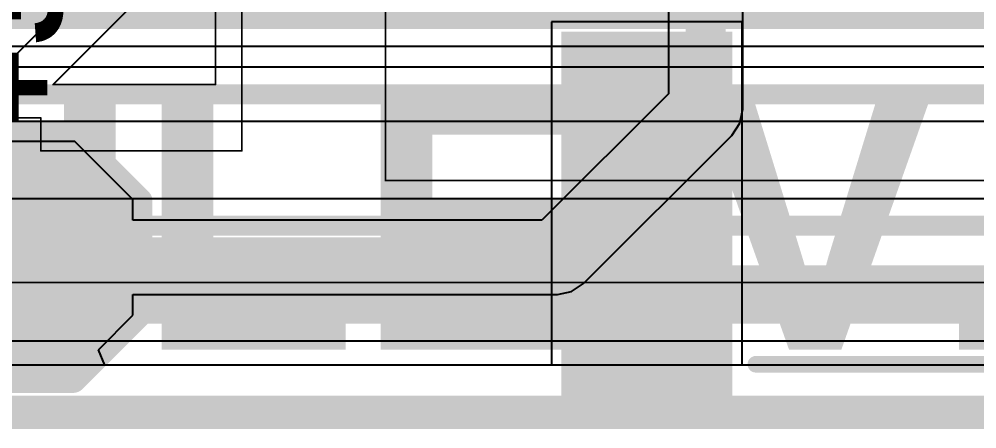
# Model space of a CAD drawing. Header units: inches. Extents: x -11 to 5433, y -4 to 5447.
# Drawn here: x 24.19 to 31.54, y -3.63 to -0.48 of the extents above; entities that cross this region are included whole.
import ezdxf

# ---------------------------------------------------------------- set-up
doc = ezdxf.new("R2010")
doc.units = ezdxf.units.IN
for name, color, linetype in [('Board_outline', 216, 'Continuous'), ('Bottom Layer', 5, 'Continuous'), ('Bottom Overlay', 54, 'Continuous'), ('Bottom Paste', 16, 'Continuous'), ('Bottom Solder', 6, 'Continuous'), ('Ground', 16, 'Continuous'), ('Mechanical 4', 56, 'Continuous'), ('Power', 76, 'Continuous'), ('Top Layer', 1, 'Continuous'), ('Top Overlay', 2, 'Continuous'), ('Top Paste', 8, 'Continuous'), ('Top Solder', 216, 'Continuous')]:
    doc.layers.add(name, color=color, linetype=linetype)
doc.styles.add('Arial_Bold', font='', dxfattribs={"height": 0.2})
doc.styles.get('Arial_Bold').set_extended_font_data('Arial', bold=True)

# ---------------------------------------------------------------- blocks, each defined once
blk = doc.blocks.new('T__________B_19')
at = {"layer": 'Bottom Layer'}
blk.add_hatch(color=5, dxfattribs=at).paths.add_polyline_path([(0.381, 0.762), (-0.381, 0.762), (-0.762, 0.381), (-0.762, -0.381), (-0.381, -0.762), (0.381, -0.762), (0.762, -0.381), (0.762, 0.381)])
at = {"layer": 'Bottom Paste'}
blk.add_hatch(color=16, dxfattribs=at).paths.add_polyline_path([(0.381, 0.762), (-0.381, 0.762), (-0.762, 0.381), (-0.762, -0.381), (-0.381, -0.762), (0.381, -0.762), (0.762, -0.381), (0.762, 0.381)])
at = {"layer": 'Bottom Solder'}
blk.add_hatch(color=6, dxfattribs=at).paths.add_polyline_path([(0.4318, 0.8636), (-0.4318, 0.8636), (-0.8636, 0.4318), (-0.8636, -0.4318), (-0.4318, -0.8636), (0.4318, -0.8636), (0.8636, -0.4318), (0.8636, 0.4318)])
at = {"layer": 'Bottom Overlay'}
for points in [[(-0.4318, 0.9398, 0.2, 0.2, 0), (-0.9398, 0.4318, 0.2, 0.2, 0)], [(0.4318, 0.9398, 0.2, 0.2, 0), (-0.4318, 0.9398, 0.2, 0.2, 0)], [(0.9398, 0.4318, 0.2, 0.2, 0), (0.4318, 0.9398, 0.2, 0.2, 0)], [(-0.9398, 0.4318, 0.2, 0.2, 0), (-0.9398, -0.4318, 0.2, 0.2, 0)], [(0.9398, 0.4318, 0.2, 0.2, 0), (0.9398, -0.4318, 0.2, 0.2, 0)], [(-0.4318, -0.9398, 0.2, 0.2, 0), (-0.9398, -0.4318, 0.2, 0.2, 0)], [(0.9398, -0.4318, 0.2, 0.2, 0), (0.4318, -0.9398, 0.2, 0.2, 0)], [(0.4318, -0.9398, 0.2, 0.2, 0), (-0.4318, -0.9398, 0.2, 0.2, 0)]]:
    blk.add_lwpolyline(points, format="xyseb", dxfattribs=at)
for points in [[(-0.4818, 0.9398, 0.1, 0.1, 1), (-0.3818, 0.9398, 0.1, 0.1, 1)], [(-0.4818, 0.9398, 0.1, 0.1, 1), (-0.3818, 0.9398, 0.1, 0.1, 1)], [(0.3818, 0.9398, 0.1, 0.1, 1), (0.4818, 0.9398, 0.1, 0.1, 1)], [(0.3818, 0.9398, 0.1, 0.1, 1), (0.4818, 0.9398, 0.1, 0.1, 1)], [(-0.9898, 0.4318, 0.1, 0.1, 1), (-0.8898, 0.4318, 0.1, 0.1, 1)], [(-0.9898, 0.4318, 0.1, 0.1, 1), (-0.8898, 0.4318, 0.1, 0.1, 1)], [(0.8898, 0.4318, 0.1, 0.1, 1), (0.9898, 0.4318, 0.1, 0.1, 1)], [(0.8898, 0.4318, 0.1, 0.1, 1), (0.9898, 0.4318, 0.1, 0.1, 1)], [(-0.9898, -0.4318, 0.1, 0.1, 1), (-0.8898, -0.4318, 0.1, 0.1, 1)], [(-0.9898, -0.4318, 0.1, 0.1, 1), (-0.8898, -0.4318, 0.1, 0.1, 1)], [(0.8898, -0.4318, 0.1, 0.1, 1), (0.9898, -0.4318, 0.1, 0.1, 1)], [(0.8898, -0.4318, 0.1, 0.1, 1), (0.9898, -0.4318, 0.1, 0.1, 1)], [(-0.4818, -0.9398, 0.1, 0.1, 1), (-0.3818, -0.9398, 0.1, 0.1, 1)], [(-0.4818, -0.9398, 0.1, 0.1, 1), (-0.3818, -0.9398, 0.1, 0.1, 1)], [(0.3818, -0.9398, 0.1, 0.1, 1), (0.4818, -0.9398, 0.1, 0.1, 1)], [(0.3818, -0.9398, 0.1, 0.1, 1), (0.4818, -0.9398, 0.1, 0.1, 1)]]:
    blk.add_lwpolyline(points, format="xyseb", close=True, dxfattribs=at)
blk = doc.blocks.new('SM08B_GHS_TB_LF__SN__159')
at = {"layer": 'Top Layer'}
blk.add_hatch(color=1, dxfattribs=at).paths.add_polyline_path([(-6.83, -0.2499), (-5.62, -0.2499), (-5.62, -2.9499), (-6.83, -2.9499)])
at = {"layer": 'Top Paste'}
blk.add_hatch(color=8, dxfattribs=at).paths.add_polyline_path([(-6.83, -0.2499), (-5.62, -0.2499), (-5.62, -2.9499), (-6.83, -2.9499)])
at = {"layer": 'Top Solder'}
blk.add_hatch(color=216, dxfattribs=at).paths.add_polyline_path([(-6.88, -0.1999), (-5.57, -0.1999), (-5.57, -3), (-6.88, -3)])
at = {"layer": 'Top Overlay'}
blk.add_lwpolyline([(-5.389, -2.7501, 0.1274, 0.1274, 0), (5.2999, -2.7501, 0.1274, 0.1274, 0)], format="xyseb", dxfattribs=at)
blk.add_lwpolyline([(-5.4209, -2.7501, 0.0637, 0.0637, 1), (-5.3572, -2.7501, 0.0637, 0.0637, 1)], format="xyseb", close=True, dxfattribs=at)

msp = doc.modelspace()

# ---------------------------------------------------------------- linework, layer by layer
at = {"layer": 'Board_outline'}
msp.add_lwpolyline([(-9.9266, -3.5, 0.254, 0.254, 0), (66.0734, -3.5, 0.254, 0.254, 0)], format="xyseb", dxfattribs=at)
at = {"layer": 'Bottom Layer'}
for p, q in [((29.1733, 3.6925), (29.1733, -1.0563)), ((29.743, -1.1743), (29.743, 3.6925)), ((29.1733, -1.0563), (28.203, -2.0265)), ((29.7213, -1.2833), (29.743, -1.1743)), ((29.6596, -1.3757), (29.7213, -1.2833)), ((28.5224, -2.5128), (29.6596, -1.3757)), ((29.6596, -1.3757), (29.6596, -1.3757)), ((24.6214, -1.4224), (23.7324, -1.4224)), ((25.0659, -1.8669), (24.6214, -1.4224)), ((25.0659, -2.0265), (25.0659, -1.8669)), ((28.203, -2.0265), (25.0659, -2.0265)), ((28.43, -2.5746), (28.5224, -2.5128)), ((25.0659, -2.7559), (25.0659, -2.5963)), ((25.0659, -2.5963), (28.321, -2.5963)), ((28.321, -2.5963), (28.43, -2.5746)), ((28.321, -2.5963), (28.321, -2.5963)), ((24.8017, -3.0201), (25.0659, -2.7559)), ((24.8503, -3.1374), (24.8017, -3.0201)), ((32.1926, -3.1374), (24.8503, -3.1374))]:
    msp.add_line(p, q, dxfattribs=at)
for points in [[(29.4581, -1.1743, 0.3048, 0.3048, 0), (29.4581, 4.0115, 0.3048, 0.3048, 0)], [(28.321, -2.3114, 0.3048, 0.3048, 0), (29.4581, -1.1743, 0.3048, 0.3048, 0)], [(24.1769, -2.3114, 0.3048, 0.3048, 0), (28.321, -2.3114, 0.3048, 0.3048, 0)]]:
    msp.add_lwpolyline(points, format="xyseb", dxfattribs=at)
for points in [[(29.3819, -1.1743, 0.1524, 0.1524, 1), (29.5343, -1.1743, 0.1524, 0.1524, 1)], [(29.3819, -1.1743, 0.1524, 0.1524, 1), (29.5343, -1.1743, 0.1524, 0.1524, 1)], [(24.1007, -2.3114, 0.1524, 0.1524, 1), (24.2531, -2.3114, 0.1524, 0.1524, 1)], [(28.2448, -2.3114, 0.1524, 0.1524, 1), (28.3972, -2.3114, 0.1524, 0.1524, 1)], [(28.2448, -2.3114, 0.1524, 0.1524, 1), (28.3972, -2.3114, 0.1524, 0.1524, 1)]]:
    msp.add_lwpolyline(points, format="xyseb", close=True, dxfattribs=at)
at = {"layer": 'Ground'}
for p, q in [((17.5521, -0.691), (34.0787, -0.691)), ((34.123, -0.8533), (15.4407, -0.8533)), ((15.3549, -1.2677), (34.213, -1.2677)), ((33.3983, -1.8616), (15.7436, -1.8616)), ((12.1822, -2.9509), (32.1388, -2.9509)), ((32.1186, -3.1374), (-9.9266, -3.1374))]:
    msp.add_line(p, q, dxfattribs=at)
for points in [[(17.5521, -0.4579, 0.2032, 0.2032, 0), (37.0817, -0.4579, 0.2032, 0.2032, 0)], [(15.3549, -1.0605, 0.1524, 0.1524, 0), (34.6073, -1.0605, 0.1524, 0.1524, 0)], [(15.6578, -2.0688, 0.1524, 0.1524, 0), (33.7694, -2.0688, 0.1524, 0.1524, 0)], [(12.1822, -2.7178, 0.2032, 0.2032, 0), (32.5564, -2.7178, 0.2032, 0.2032, 0)]]:
    msp.add_lwpolyline(points, format="xyseb", dxfattribs=at)
at = {"layer": 'Mechanical 4'}
for points in [[(25.9025, -1.4945, 0.0127, 0.0127, 0), (25.9025, 5.7445, 0.0127, 0.0127, 0)], [(27.0021, -1.7221, 0.0127, 0.0127, 0), (27.0021, 2.3279, 0.0127, 0.0127, 0)], [(23.9404, -0.9865, 0.0127, 0.0127, 0), (25.3374, 0.4105, 0.0127, 0.0127, 0)], [(24.4542, -0.9865, 0.0127, 0.0127, 0), (25.6993, 0.2586, 0.0127, 0.0127, 0)], [(25.6993, -0.9865, 0.0127, 0.0127, 0), (25.6993, 0.2586, 0.0127, 0.0127, 0)], [(24.4542, -0.9865, 0.0127, 0.0127, 0), (25.6993, -0.9865, 0.0127, 0.0127, 0)], [(23.4705, -1.2405, 0.0127, 0.0127, 0), (24.3595, -1.2405, 0.0127, 0.0127, 0)], [(24.3595, -1.4945, 0.0127, 0.0127, 0), (24.3595, -1.2405, 0.0127, 0.0127, 0)], [(24.3595, -1.4945, 0.0127, 0.0127, 0), (25.9025, -1.4945, 0.0127, 0.0127, 0)], [(27.0021, -1.7221, 0.0127, 0.0127, 0), (45.2521, -1.7221, 0.0127, 0.0127, 0)], [(-2.5, -2.5, 0.254, 0.254, 0), (67.5, -2.5, 0.254, 0.254, 0)], [(-2.5028, -2.505, 0.0127, 0.0127, 0), (67.4972, -2.505, 0.0127, 0.0127, 0)]]:
    msp.add_lwpolyline(points, format="xyseb", dxfattribs=at)
for points in [[(24.451, -0.9865, 0.00635, 0.00635, 1), (24.4574, -0.9865, 0.00635, 0.00635, 1)], [(24.451, -0.9865, 0.00635, 0.00635, 1), (24.4574, -0.9865, 0.00635, 0.00635, 1)], [(25.6961, -0.9865, 0.00635, 0.00635, 1), (25.7025, -0.9865, 0.00635, 0.00635, 1)], [(25.6961, -0.9865, 0.00635, 0.00635, 1), (25.7025, -0.9865, 0.00635, 0.00635, 1)], [(24.3563, -1.2405, 0.00635, 0.00635, 1), (24.3626, -1.2405, 0.00635, 0.00635, 1)], [(24.3563, -1.2405, 0.00635, 0.00635, 1), (24.3626, -1.2405, 0.00635, 0.00635, 1)], [(24.3563, -1.4945, 0.00635, 0.00635, 1), (24.3626, -1.4945, 0.00635, 0.00635, 1)], [(24.3563, -1.4945, 0.00635, 0.00635, 1), (24.3626, -1.4945, 0.00635, 0.00635, 1)], [(25.8993, -1.4945, 0.00635, 0.00635, 1), (25.9057, -1.4945, 0.00635, 0.00635, 1)], [(25.8993, -1.4945, 0.00635, 0.00635, 1), (25.9057, -1.4945, 0.00635, 0.00635, 1)], [(26.9989, -1.7221, 0.00635, 0.00635, 1), (27.0053, -1.7221, 0.00635, 0.00635, 1)], [(26.9989, -1.7221, 0.00635, 0.00635, 1), (27.0053, -1.7221, 0.00635, 0.00635, 1)]]:
    msp.add_lwpolyline(points, format="xyseb", close=True, dxfattribs=at)
at = {"layer": 'Power'}
msp.add_line((32.1926, -3.1374), (0.8741, -3.1374), dxfattribs=at)
at = {"layer": 'Top Layer'}
for p, q in [((29.7393, -0.5045), (28.2753, -0.5045)), ((28.2753, -0.5045), (28.2753, -3.1374)), ((29.7393, -3.1374), (29.7393, -0.5045)), ((28.2753, -3.1374), (-9.9266, -3.1374)), ((32.1926, -3.1374), (29.7393, -3.1374))]:
    msp.add_line(p, q, dxfattribs=at)

# ---------------------------------------------------------------- block references
msp.add_blockref('SM08B_GHS_TB_LF__SN__159', (35.2324, -0.3815))
at = {"rotation": 180}
msp.add_blockref('T__________B_19', (24.1769, -2.3114), dxfattribs=at)

# ---------------------------------------------------------------- texts
at = {"layer": 'Bottom Overlay', "style": 'Arial_Bold', "text_generation_flag": 2}
msp.add_text('+3V3', height=0.762, rotation=270, dxfattribs=at).set_placement((23.761, -1.3202))
at = {"layer": 'Top Overlay', "style": 'Arial_Bold'}
msp.add_text('POWER MODULE V.11.0.0', height=1.968, rotation=360, dxfattribs=at).set_placement((5.5555, -3.0195))

doc.saveas('drawing.dxf')
